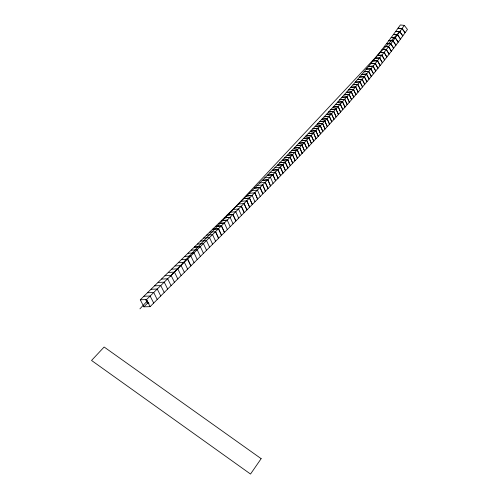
<?xml version="1.0" encoding="UTF-8"?>
<svg xmlns="http://www.w3.org/2000/svg" width="499" height="499" viewBox="0 0 499 499"><rect width="100%" height="100%" fill="white"/><g stroke="black" fill="none" stroke-linecap="round" stroke-linejoin="round"><path stroke-width="0.75" d="M401.994 28.643L405.138 32.697L402.063 28.549L398.04 28.187L401.994 28.643L404.327 25.393L407.458 29.453C383.731 62.818 357.24 94.118 329.533 124.226C271.593 186.838 210.204 246.144 150.105 306.66L143.887 306.816L140.288 299.78C201.153 239.938 263.304 181.318 321.899 119.217C349.874 89.377 376.583 58.258 400.366 24.95L404.327 25.393M399.736 31.755L402.824 35.891L399.799 31.662L395.719 31.368L399.736 31.755L402.063 28.549M397.485 34.824L400.516 39.041L397.541 34.737L393.412 34.512L397.485 34.824L399.799 31.662M395.233 37.849L398.221 42.147L395.295 37.774L391.11 37.606L395.233 37.849L397.541 34.737M392.994 40.837L395.938 45.209L393.05 40.768L388.815 40.662L392.994 40.837L395.295 37.774M390.754 43.793L393.661 48.228L390.811 43.725L386.525 43.669L390.754 43.793L393.05 40.768M388.528 46.706L391.391 51.21L388.578 46.638L384.249 46.638L388.528 46.706L390.811 43.725M386.301 49.588L389.133 54.154L386.351 49.526L381.978 49.569L386.301 49.588L388.578 46.638M384.087 52.432L386.881 57.054L384.13 52.37L379.714 52.464L384.087 52.432L386.351 49.526M381.872 55.239L384.635 59.924L381.916 55.189L377.456 55.32L381.872 55.239L384.13 52.37M379.664 58.021L382.396 62.755L379.708 57.971L375.211 58.14L379.664 58.021L381.916 55.189M377.462 60.772L380.169 65.556L377.506 60.722L372.965 60.928L377.462 60.772L379.708 57.971M375.267 63.492L377.949 68.326L375.304 63.448L370.732 63.685L375.267 63.492L377.506 60.722M373.071 66.186L375.728 71.07L373.109 66.142L368.499 66.411L373.071 66.186L375.304 63.448M373.109 66.142L368.692 71.494L364.052 71.781L368.73 71.457L371.312 76.466L368.692 71.494M366.509 74.114L369.11 79.129L366.54 74.077L361.837 74.426L366.509 74.114L368.73 71.457M364.326 76.715L366.915 81.761L364.357 76.678L359.623 77.052L364.326 76.715L366.54 74.077M362.149 79.291L364.719 84.381L362.174 79.254L357.409 79.647L362.149 79.291L364.357 76.678M359.966 81.842L362.524 86.976L359.997 81.811L355.201 82.229L359.966 81.842L362.174 79.254M359.997 81.811L355.612 86.901L350.785 87.325L355.637 86.876L358.145 92.103L355.612 86.901M353.435 89.408L355.955 94.642L353.454 89.383L348.576 89.851L353.435 89.408L355.637 86.876M351.252 91.897L353.766 97.168L351.277 91.872L346.368 92.359L351.252 91.897L353.454 89.383M351.277 91.872L335.921 109.013L330.856 109.562L335.933 108.994L338.403 114.496L335.921 109.013M335.933 108.994L327.051 118.637L321.899 119.217L327.07 118.619L329.533 124.226L327.051 118.637M327.07 118.619L320.327 125.823L315.112 126.422L320.339 125.804L322.816 131.487L320.327 125.823M139.932 308.831L147.498 300.76M170.427 276.303L400.235 31.119M318.069 128.212L320.564 133.907L318.081 128.199L312.829 128.817L318.069 128.212L320.339 125.804M315.805 130.607L318.3 136.327L315.817 130.595L310.546 131.218L315.805 130.607L318.081 128.199M315.817 130.595L308.943 137.805L303.623 138.423L308.95 137.793L311.457 143.6L308.943 137.805M308.95 137.793L294.909 152.326L289.476 152.95L294.915 152.314L297.466 158.258L294.909 152.326M294.915 152.314L282.846 164.633L277.319 165.256L282.852 164.626L285.459 170.683L282.846 164.633M282.852 164.626L238.559 208.962L146.513 299.587L140.288 299.78M143.887 306.816L148.502 302.251M274.843 167.745L280.388 167.121L283.008 173.197L280.394 167.115M269.84 172.76L275.417 172.143L278.068 178.262L275.423 172.136M264.769 177.825L270.383 177.214L273.059 183.376M259.63 182.946L265.275 182.341L267.982 188.547L265.281 182.335M257.035 185.528L262.699 184.929L265.418 191.154L262.699 184.923M251.783 190.737L257.478 190.144L260.228 196.419M249.126 193.363L254.839 192.782L257.603 199.076L254.839 192.776M252.176 195.433L246.45 196.007L252.182 195.427L254.958 201.752M241.036 201.353L246.793 200.791L249.612 207.154L246.799 200.785M238.297 204.054L244.073 203.492L246.905 209.879L244.073 203.492M235.534 206.773L241.329 206.218L244.179 212.624L241.329 206.218M232.752 209.511L238.559 208.962L241.429 215.393M229.945 212.268L235.771 211.732L238.659 218.182M230.12 217.321L224.263 217.851L230.12 217.327L233.045 223.82M227.257 220.153L221.381 220.67L227.257 220.153L230.201 226.671M224.369 223.003L218.481 223.515L224.369 223.009L227.338 229.546M209.624 232.185L215.556 231.704L218.587 238.31L215.562 231.704M206.623 235.123L212.568 234.649L215.624 241.279M203.592 238.085L209.555 237.624L212.63 244.273M200.536 241.073L206.511 240.624L209.611 247.292M197.448 244.086L203.436 243.643L206.561 250.342M200.342 246.699L194.336 247.124L200.342 246.693L203.486 253.411M191.192 250.192L197.211 249.774L200.386 256.511M188.017 253.286L194.055 252.881L197.248 259.642M184.817 256.405L190.868 256.012L194.092 262.798M181.586 259.555L187.649 259.174L190.899 265.979L187.655 259.174M178.324 262.736L184.405 262.368L187.674 269.198M175.037 265.942L181.125 265.593L184.424 272.442M171.712 269.179L177.812 268.842L181.143 275.716M168.356 272.454L174.475 272.123L177.825 279.022M164.963 275.754L171.095 275.442L174.482 282.359M161.545 279.084L167.689 278.791L171.101 285.727M158.089 282.453L164.246 282.172L167.689 289.133M154.596 285.846L160.772 285.584L164.24 292.57M151.072 289.277L157.26 289.033L160.759 296.038M147.517 292.745L153.717 292.514L157.241 299.543M143.918 296.244L150.13 296.032L153.692 303.08M149.039 303.217L147.486 303.261L145.54 299.431M146.513 299.587L150.105 306.66M261.152 458.668L250.523 474.05L91.542 360.459L104.141 347.011L261.152 458.668M322.591 123.409L317.383 124.02L322.579 123.428L325.067 129.066L322.591 123.409M313.54 132.996L308.245 133.62L313.528 133.008L316.029 138.747L313.54 132.996M311.251 135.391L305.937 136.021L311.239 135.404L313.746 141.173L311.251 135.391M306.642 140.2L301.296 140.83L306.636 140.213L309.155 146.026L306.642 140.2M304.321 142.614L298.957 143.244L304.315 142.62L306.841 148.465L304.321 142.614M301.989 145.028L296.606 145.664L301.982 145.041L304.515 150.904L301.989 145.028M299.643 147.448L294.242 148.084L299.637 147.461L302.182 153.349L299.643 147.448M297.285 149.881L291.865 150.511L297.279 149.887L299.83 155.8L297.285 149.881M324.83 121.014L319.641 121.619L324.818 121.032L327.3 126.646L324.83 121.014M292.533 154.759L287.075 155.395L292.526 154.765L295.096 160.722L292.533 154.759M290.137 157.21L284.655 157.846L290.125 157.216L292.707 163.198L290.137 157.21M287.723 159.674L282.222 160.304L287.717 159.68L290.306 165.68L287.723 159.674M331.511 113.816L326.39 114.396L331.498 113.834L333.981 119.367L331.511 113.816M329.296 116.217L324.144 116.81L329.278 116.236L331.76 121.8L329.296 116.217M285.291 162.144L279.777 162.774L285.285 162.15L287.886 168.175L285.291 162.144M333.725 111.408L328.623 111.982L333.712 111.427L336.195 116.934L333.725 111.408M277.918 169.623L272.348 170.246L277.912 169.629L280.544 175.723L277.918 169.623M338.141 106.574L333.083 107.135L338.122 106.593L340.605 112.05L338.141 106.574M272.916 174.669L267.314 175.286L272.909 174.675L275.573 180.813L272.916 174.669M340.337 104.148L335.303 104.696L340.318 104.172L342.807 109.593L340.337 104.148M267.844 179.765L262.212 180.376L267.838 179.771L270.527 185.959L267.844 179.765M342.532 101.715L337.524 102.251L342.514 101.734L345.002 107.129L342.532 101.715M344.722 99.27L339.738 99.794L344.703 99.295L347.198 104.659L344.722 99.27M260.104 187.524L254.415 188.123L260.098 187.53L262.83 193.78L260.104 187.524M346.905 96.818L341.946 97.33L346.886 96.837L349.387 102.17L346.905 96.818M349.094 94.348L344.16 94.847L349.069 94.373L351.577 99.675L349.094 94.348M249.5 198.097L243.755 198.671L249.5 198.103L252.294 204.44L249.5 198.097M232.958 214.514L227.114 215.05L232.952 214.52L235.865 220.988L232.958 214.514M357.814 84.35L352.993 84.786L357.789 84.381L360.334 89.546L357.814 84.35M221.462 225.879L215.556 226.378L221.456 225.885L224.444 232.44L221.462 225.879M218.525 228.779L212.605 229.272L218.518 228.779L221.531 235.366L218.525 228.779M370.913 68.812L366.272 69.112L370.882 68.856L373.52 73.783L370.913 68.812"/></g></svg>
